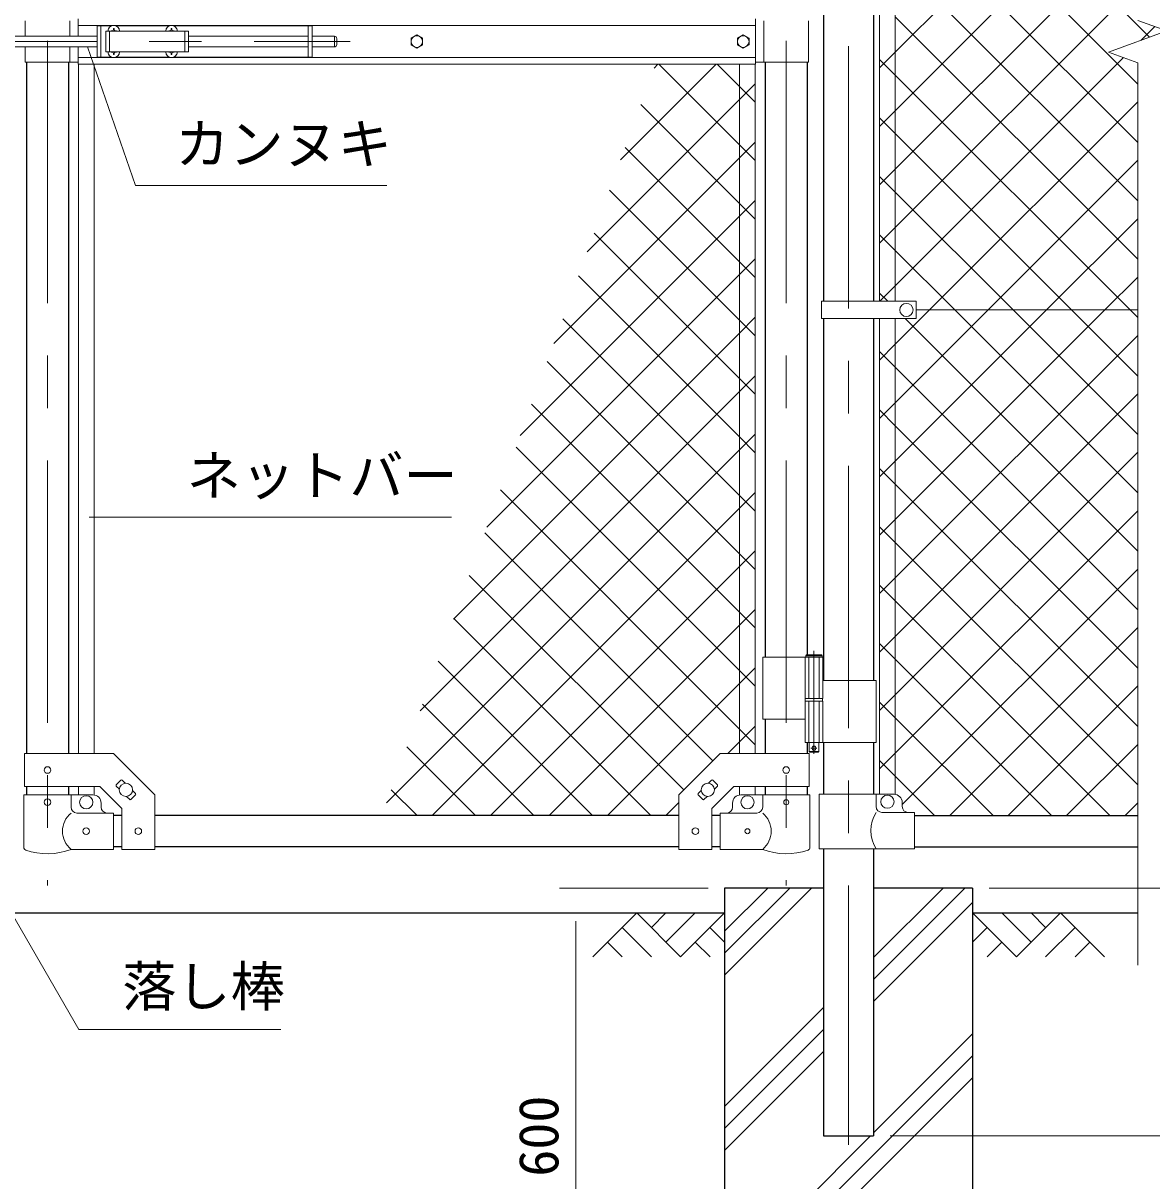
# Model space of a CAD drawing. Units: millimetres, scale not verified. Extents: x -4200 to 4200, y -2970 to 2970.
# Drawn here: x 1243 to 2609, y -893 to 509 of the extents above; entities that cross this region are included whole.
import ezdxf
from ezdxf.enums import TextEntityAlignment as Align

# ---------------------------------------------------------------- set-up
doc = ezdxf.new("R2010")
doc.units = ezdxf.units.MM
doc.header["$LTSCALE"] = 10
doc.linetypes.add('DASHED', pattern=[7.5, 6, -1.5])
doc.linetypes.add('USER1', pattern=[50.8, 31.75, -6.35, 6.35, -6.35])
for name, color, linetype, lineweight in [('0-1_D-STR-TXT', 7, 'Continuous', 13), ('0-2_D-BMK', 2, 'USER1', 13), ('0-3_D-STR1', 1, 'Continuous', 25), ('0-4_D-STR3', 3, 'Continuous', 13), ('0-5_D-DCR-HCH', 7, 'Continuous', 13), ('0-6_D-BGD', 7, 'Continuous', 25), ('0-7_D-STR4', 7, 'Continuous', 25), ('0-8_D-STR-DIM', 7, 'Continuous', 13), ('0-B_D-STR2', 7, 'Continuous', 13)]:
    doc.layers.add(name, color=color, linetype=linetype, lineweight=lineweight)
doc.styles.add('ＭＳ ゴシック', font='')
doc.styles.get('ＭＳ ゴシック').set_extended_font_data('MS Gothic')

msp = doc.modelspace()

# ---------------------------------------------------------------- linework, layer by layer
at = {"layer": '0-1_D-STR-TXT'}
msp.add_line((1761.49, -89.31), (1322.9, -89.31), dxfattribs=at)
for points in [[(1683.01, 311.92), (1379.04, 311.92), (1320.69, 479.95)], [(1554.77, -709.62), (1310.45, -709.62), (1216.78, -547.38)]]:
    msp.add_lwpolyline(points, dxfattribs=at)
at = {"layer": '0-2_D-BMK'}
for p, q in [((1272.39, 1503.1), (1272.39, -535.29)), ((2166.59, 1503.1), (2166.59, -535.29)), ((2241.99, 1496.61), (2241.99, -849.21)), ((1014.52, 486.37), (1638.97, 486.37)), ((2200.15, -251.21), (2200.15, -376.1)), ((2196.52, -369.13), (2203.78, -369.13))]:
    msp.add_line(p, q, dxfattribs=at)
at = {"layer": '0-3_D-STR1'}
for p, q in [((2211.74, 800.87), (2211.74, 171.87)), ((2272.24, 800.87), (2272.24, 171.87)), ((1246.99, 461.37), (1246.99, -375.58)), ((1297.79, 461.37), (1297.79, -375.58)), ((2141.19, 461.37), (2141.19, -259.13)), ((2191.99, 461.37), (2191.99, -256.13)), ((2211.74, 150.87), (2211.74, -287.13)), ((2272.24, 150.87), (2272.24, -287.13)), ((2141.19, -334.13), (2141.19, -375.58)), ((2191.99, -362.13), (2191.99, -375.58)), ((2211.74, -362.13), (2211.74, -424.93)), ((2272.24, -362.13), (2272.24, -424.93)), ((1246.99, -415.58), (1246.99, -425.63)), ((1297.79, -415.58), (1297.79, -425.63)), ((2141.19, -415.58), (2141.19, -425.63)), ((2191.99, -415.58), (2191.99, -425.63)), ((1362.39, -450.63), (1352.39, -450.63)), ((2036.59, -450.63), (1402.39, -450.63)), ((2086.59, -450.63), (2076.59, -450.63)), ((2321.99, -450.63), (2591.99, -450.63)), ((1362.39, -488.63), (1352.39, -488.63)), ((2036.59, -488.63), (1402.39, -488.63)), ((2086.59, -488.63), (2076.59, -488.63)), ((2321.99, -488.63), (2591.99, -488.63)), ((2211.74, -490.93), (2211.74, -838.63)), ((2272.24, -490.93), (2272.24, -838.63)), ((2211.74, -838.63), (2272.24, -838.63))]:
    msp.add_line(p, q, dxfattribs=at)
at = {"layer": '0-4_D-STR3'}
for p, q in [((2279.49, 800.87), (2279.49, 171.87)), ((2298.49, 800.87), (2298.49, 171.87)), ((1245.39, 511.37), (1245.39, 492.87)), ((1299.39, 511.37), (1299.39, 492.87)), ((1309.49, 492.87), (1309.49, 513.87)), ((1309.49, 505.87), (2129.49, 505.87)), ((1332.64, 505.37), (1332.64, 467.37)), ((1332.64, 505.37), (1350.04, 505.37)), ((1337.14, 505.37), (1337.14, 467.37)), ((1355.24, 505.37), (1420.04, 505.37)), ((1425.24, 505.37), (1592.64, 505.37)), ((1588.14, 505.37), (1588.14, 467.37)), ((1592.64, 505.37), (1592.64, 467.37)), ((2129.49, 458.87), (2129.49, 513.87)), ((2139.59, 511.37), (2139.59, 461.37)), ((2193.59, 511.37), (2193.59, 461.37)), ((1151.84, 492.87), (1332.64, 492.87)), ((1343.14, 498.87), (1343.14, 473.87)), ((1343.14, 498.87), (1443.14, 498.87)), ((1350.79, 499.28), (1349.49, 499.26)), ((1349.49, 499.26), (1349.49, 498.87)), ((1352.25, 502.02), (1352.22, 500.72)), ((1352.25, 502.02), (1353.04, 502.02)), ((1353.04, 502.02), (1353.06, 500.72)), ((1420.79, 499.28), (1419.49, 499.26)), ((1419.49, 499.26), (1419.49, 498.87)), ((1422.25, 502.02), (1422.22, 500.72)), ((1422.25, 502.02), (1423.04, 502.02)), ((1423.04, 502.02), (1423.06, 500.72)), ((1424.49, 499.28), (1425.79, 499.26)), ((1425.79, 499.26), (1425.79, 498.87)), ((1443.14, 498.87), (1443.14, 473.87)), ((1443.14, 492.87), (1588.14, 492.87)), ((1592.64, 492.87), (1619.64, 492.87)), ((1619.64, 492.87), (1619.64, 479.87)), ((1151.84, 479.87), (1332.64, 479.87)), ((1245.39, 479.87), (1245.39, 461.37)), ((1299.39, 479.87), (1299.39, 461.37)), ((1309.49, 458.87), (1309.49, 479.87)), ((1443.14, 479.87), (1588.14, 479.87)), ((1592.64, 479.87), (1619.64, 479.87)), ((1622.64, 489.87), (1622.64, 482.87)), ((1309.49, 466.87), (2129.49, 466.87)), ((1332.64, 467.37), (1350.04, 467.37)), ((1343.14, 473.87), (1443.14, 473.87)), ((1349.49, 473.47), (1349.49, 473.87)), ((1350.79, 473.45), (1349.49, 473.47)), ((1352.25, 470.72), (1352.22, 472.01)), ((1352.25, 470.72), (1353.04, 470.72)), ((1353.04, 470.72), (1353.06, 472.01)), ((1354.49, 473.45), (1355.79, 473.47)), ((1355.24, 467.37), (1420.04, 467.37)), ((1355.79, 473.47), (1355.79, 473.87)), ((1419.49, 473.47), (1419.49, 473.87)), ((1420.79, 473.45), (1419.49, 473.47)), ((1422.25, 470.72), (1422.22, 472.01)), ((1422.25, 470.72), (1423.04, 470.72)), ((1423.04, 470.72), (1423.06, 472.01)), ((1424.49, 473.45), (1425.79, 473.47)), ((1425.24, 467.37), (1592.64, 467.37)), ((1425.79, 473.47), (1425.79, 473.87)), ((1245.39, 461.37), (1309.49, 461.37)), ((1309.49, 458.87), (2129.49, 458.87)), ((1309.89, 458.87), (1309.89, -375.58)), ((1328.89, 458.87), (1328.89, -375.58)), ((2110.09, 458.87), (2110.09, -375.58)), ((2129.09, 458.87), (2129.09, -375.58)), ((2193.59, 461.37), (2129.49, 461.37)), ((2209.19, 171.87), (2209.19, 150.87)), ((2209.19, 171.87), (2323.99, 171.87)), ((2323.99, 171.87), (2323.99, 150.87)), ((2591.99, 161.37), (2323.99, 161.37)), ((2209.19, 150.87), (2323.99, 150.87)), ((2279.49, -424.93), (2279.49, 150.87)), ((2298.49, -424.93), (2298.49, 150.87)), ((2138.04, -259.13), (2138.04, -334.13)), ((2138.04, -259.13), (2210.95, -259.13)), ((2189.35, -259.13), (2189.35, -309.13)), ((2210.15, -257.13), (2190.15, -257.13)), ((2191.15, -256.13), (2209.15, -256.13)), ((2210.15, -257.13), (2209.15, -256.13)), ((2210.15, -257.13), (2210.15, -259.13)), ((2210.95, -259.13), (2210.95, -309.13)), ((2210.95, -287.13), (2275.29, -287.13)), ((2275.29, -287.13), (2275.29, -362.13)), ((2189.35, -309.13), (2210.95, -309.13)), ((2189.35, -312.13), (2210.95, -312.13)), ((2189.35, -312.13), (2189.35, -362.13)), ((2189.65, -309.13), (2189.65, -312.13)), ((2189.65, -312.13), (2210.65, -312.13)), ((2210.65, -309.13), (2210.65, -312.13)), ((2210.95, -312.13), (2210.95, -362.13)), ((2138.04, -334.13), (2189.24, -334.13)), ((2189.35, -362.13), (2275.29, -362.13)), ((2194.15, -362.13), (2194.15, -373.13)), ((1244.69, -415.58), (1244.69, -375.58)), ((2195.15, -374.13), (2194.15, -373.13)), ((2194.29, -415.58), (2194.29, -375.58)), ((2195.15, -374.13), (2205.15, -374.13)), ((2205.15, -374.13), (2206.15, -373.13)), ((1244.69, -415.58), (1335.82, -415.58)), ((1309.89, -415.58), (1309.89, -425.63)), ((1328.89, -415.58), (1328.89, -425.63)), ((1335.82, -415.58), (1362.39, -442.15)), ((1355.72, -413.57), (1361.38, -407.92)), ((1355.72, -414.99), (1359.44, -418.7)), ((1362.79, -407.92), (1366.51, -411.63)), ((1375.34, -420.46), (1379.06, -424.18)), ((2063.64, -420.46), (2059.92, -424.18)), ((2076.19, -407.92), (2072.47, -411.63)), ((2103.16, -415.58), (2076.59, -442.15)), ((2083.26, -413.57), (2077.6, -407.92)), ((2083.26, -414.99), (2079.54, -418.7)), ((2194.29, -415.58), (2103.16, -415.58)), ((2110.09, -415.58), (2110.09, -425.63)), ((2129.09, -415.58), (2129.09, -425.63)), ((1243.84, -425.63), (1300.94, -425.63)), ((1243.84, -425.63), (1243.84, -489.33)), ((1300.94, -425.63), (1300.94, -440.63)), ((1300.94, -425.63), (1327.39, -425.63)), ((1368.27, -427.53), (1371.99, -431.25)), ((1373.4, -431.25), (1379.06, -425.59)), ((1402.39, -491.83), (1402.39, -425.58)), ((2036.59, -491.83), (2036.59, -425.58)), ((2065.58, -431.25), (2059.92, -425.59)), ((2070.71, -427.53), (2066.99, -431.25)), ((2138.04, -425.63), (2111.59, -425.63)), ((2195.14, -425.63), (2138.04, -425.63)), ((2138.04, -425.63), (2138.04, -440.63)), ((2195.14, -425.63), (2195.14, -489.33)), ((2206.29, -424.93), (2296.99, -424.93)), ((2206.29, -424.93), (2206.29, -490.93)), ((2275.39, -424.93), (2275.39, -439.93)), ((1352.39, -447.63), (1307.94, -447.63)), ((1337.39, -440.63), (1337.39, -435.63)), ((1352.39, -491.63), (1352.39, -447.63)), ((1362.39, -491.83), (1362.39, -442.15)), ((2076.59, -491.83), (2076.59, -442.15)), ((2086.59, -447.63), (2131.04, -447.63)), ((2086.59, -491.63), (2086.59, -447.63)), ((2101.59, -440.63), (2101.59, -435.63)), ((2282.39, -446.93), (2321.99, -446.93)), ((2306.99, -434.93), (2306.99, -439.93)), ((2321.99, -446.93), (2321.99, -490.93)), ((1352.39, -491.63), (1300.94, -491.63)), ((1362.39, -491.83), (1402.39, -491.83)), ((2076.59, -491.83), (2036.59, -491.83)), ((2086.59, -491.63), (2138.04, -491.63)), ((2206.29, -490.93), (2321.99, -490.93))]:
    msp.add_line(p, q, dxfattribs=at)
at = {"layer": '0-4_D-STR3', "linetype": 'DASHED'}
for p, q in [((1347.64, 498.87), (1347.64, 473.87)), ((1438.64, 498.87), (1438.64, 473.87)), ((2193.85, -259.13), (2193.85, -309.13)), ((2206.45, -259.13), (2206.45, -309.13)), ((2193.85, -312.13), (2193.85, -362.13)), ((2206.45, -312.13), (2206.45, -362.13))]:
    msp.add_line(p, q, dxfattribs=at)
at = {"layer": '0-4_D-STR3'}
for points in [[(1354.49, 499.28), (1355.79, 499.26), (1355.79, 498.87)], [(2191.15, -256.13), (2190.15, -257.13), (2190.15, -259.13)], [(2206.15, -362.13), (2206.15, -373.13), (2194.15, -373.13)], [(1244.69, -375.58), (1352.39, -375.58), (1402.39, -425.58)], [(2194.29, -375.58), (2086.59, -375.58), (2036.59, -425.58)]]:
    msp.add_lwpolyline(points, dxfattribs=at)
for points in [[(1719.49, 494.47), (1712.48, 490.42), (1712.48, 482.32), (1719.49, 478.27), (1726.51, 482.32), (1726.51, 490.42)], [(2114.49, 494.47), (2107.48, 490.42), (2107.48, 482.32), (2114.49, 478.27), (2121.51, 482.32), (2121.51, 490.42)]]:
    msp.add_lwpolyline(points, close=True, dxfattribs=at)
for centre, radius in [((1719.49, 486.37), 7.03), ((2114.49, 486.37), 7.03), ((2311.99, 161.37), 8), ((2200.15, -369.13), 2.5), ((1272.39, -395.58), 4), ((2166.59, -395.58), 4), ((1367.39, -419.58), 8), ((2071.59, -419.58), 8), ((1272.39, -434.63), 4), ((1319.39, -434.63), 8), ((2119.59, -434.63), 8), ((2166.59, -434.63), 3), ((2288.99, -433.93), 8), ((1319.39, -469.63), 4), ((1382.39, -469.58), 4), ((2056.59, -469.58), 4), ((2119.59, -469.63), 3)]:
    msp.add_circle(centre, radius, dxfattribs=at)
for centre, radius, start, end in [((1352.64, 498.87), 7, 0, 180), ((1422.64, 498.87), 7, 0, 180), ((1350.74, 500.77), 1.49, 270, 0), ((1354.55, 500.77), 1.49, 180, 270), ((1420.74, 500.77), 1.49, 270, 0), ((1424.55, 500.77), 1.49, 180, 270), ((1619.64, 489.87), 3, 0, 90), ((1619.64, 482.87), 3, 270, 0), ((1352.64, 473.87), 7, 180, 0), ((1350.74, 471.96), 1.49, 0, 90), ((1354.55, 471.96), 1.49, 90, 180), ((1422.64, 473.87), 7, 180, 0), ((1420.74, 471.96), 1.49, 0, 90), ((1424.55, 471.96), 1.49, 90, 180), ((1356.43, -414.28), 1, 135, 225), ((1362.09, -408.62), 1, 45, 135), ((2076.89, -408.62), 1, 45, 135), ((2082.55, -414.28), 1, 315, 45), ((1327.39, -435.63), 10, 0, 90), ((1372.69, -430.54), 1, 225, 315), ((1378.35, -424.89), 1, 315, 45), ((2060.63, -424.89), 1, 135, 225), ((2066.29, -430.54), 1, 225, 315), ((2111.59, -435.63), 10, 90, 180), ((2296.99, -434.93), 10, 0, 90), ((1319.14, -469.63), 28.55, 129.59418, 230.40582), ((1307.94, -440.63), 7, 180, 270), ((1344.39, -440.63), 7, 180, 270), ((2094.59, -440.63), 7, 270, 0), ((2131.04, -440.63), 7, 270, 0), ((2119.84, -469.63), 28.55, 309.59418, 50.40582), ((2309.61, -468.93), 40.68, 147.25964, 212.74036), ((2282.39, -439.93), 7, 180, 270), ((2313.99, -439.93), 7, 180, 270), ((1247.14, -489.33), 3.3, 180, 250.77949), ((2191.84, -489.33), 3.3, 289.22051, 0), ((1272.39, -416.9), 80, 250.77949, 290.9084), ((2166.59, -416.9), 80, 249.0916, 289.22051)]:
    msp.add_arc(centre, radius, start, end, dxfattribs=at)
at = {"layer": '0-5_D-DCR-HCH'}
for p, q in [((2091.99, -643.89), (2197.25, -538.63)), ((2091.99, -617.37), (2170.73, -538.63)), ((2091.99, -590.86), (2144.21, -538.63)), ((2272.24, -649.25), (2382.86, -538.63)), ((2272.24, -622.74), (2356.35, -538.63)), ((2272.24, -675.77), (2391.99, -556.02)), ((1985.57, -568.63), (1932.36, -621.84)), ((1985.57, -568.63), (2038.78, -621.84)), ((2003.3, -586.37), (2021.04, -568.63)), ((2021.04, -604.11), (2056.52, -568.63)), ((2038.78, -621.84), (2091.99, -568.63)), ((2445.2, -621.84), (2391.99, -568.63)), ((2462.94, -604.11), (2427.47, -568.63)), ((2498.42, -568.63), (2445.2, -621.84)), ((2480.77, -586.46), (2462.94, -568.63)), ((2498.42, -568.63), (2551.63, -621.84)), ((1967.83, -586.37), (2003.47, -621.84)), ((2074.25, -586.37), (2091.99, -604.03)), ((2409.73, -586.37), (2391.99, -604.03)), ((2516.15, -586.37), (2480.52, -621.84)), ((1950.09, -604.11), (1967.91, -621.84)), ((2056.52, -604.11), (2074.34, -621.84)), ((2427.47, -604.11), (2409.65, -621.84)), ((2533.89, -604.11), (2516.07, -621.84)), ((2091.99, -802.99), (2211.74, -683.24)), ((2091.99, -829.5), (2211.74, -709.75)), ((2272.24, -834.87), (2391.99, -715.12)), ((2091.99, -856.02), (2211.74, -736.27)), ((2091.99, -1041.64), (2391.99, -741.64)), ((2091.99, -1068.15), (2391.99, -768.15)), ((2091.99, -1015.12), (2268.48, -838.63))]:
    msp.add_line(p, q, dxfattribs=at)
at = {"layer": '0-6_D-BGD'}
for p, q in [((391.99, -568.63), (2091.99, -568.63)), ((2391.99, -568.63), (2591.99, -568.63))]:
    msp.add_line(p, q, dxfattribs=at)
at = {"layer": '0-7_D-STR4'}
for p, q in [((2091.99, -538.63), (2091.99, -1138.63)), ((2211.74, -538.63), (2091.99, -538.63)), ((2391.99, -538.63), (2272.24, -538.63)), ((2391.99, -538.63), (2391.99, -1138.63))]:
    msp.add_line(p, q, dxfattribs=at)
at = {"layer": '0-8_D-STR-DIM'}
for p, q in [((2627.23, 499.19), (2591.99, 512.02)), ((2556.75, 473.54), (2627.23, 499.19)), ((2591.99, 460.72), (2556.75, 473.54)), ((2591.99, -631.63), (2591.99, 460.72)), ((2071.99, -538.63), (1891.99, -538.63)), ((2411.99, -538.63), (2911.99, -538.63)), ((2411.99, -538.63), (3031.99, -538.63)), ((2411.99, -538.63), (3031.99, -538.63)), ((1911.99, -578.63), (1911.99, -1098.63)), ((2292.24, -838.63), (3151.99, -838.63)), ((2292.24, -838.63), (3031.99, -838.63))]:
    msp.add_line(p, q, dxfattribs=at)
at = {"layer": '0-B_D-STR2'}
for p, q in [((2298.49, 473.36), (2591.99, 766.86)), ((2591.99, 434.92), (2298.49, 728.42)), ((2298.49, 402.65), (2591.99, 696.15)), ((2591.99, 364.21), (2298.49, 657.71)), ((2298.49, 331.94), (2591.99, 625.44)), ((2591.99, 293.5), (2298.49, 587)), ((2298.49, 261.23), (2591.99, 554.73)), ((2591.99, 222.78), (2298.49, 516.28)), ((2595.68, 487.71), (2612.52, 504.55)), ((2279.49, 454.36), (2298.49, 473.36)), ((2298.49, 445.57), (2279.49, 464.57)), ((1966.13, 343.08), (2081.91, 458.87)), ((2006.59, 454.26), (2011.2, 458.87)), ((2110.09, 361.18), (2012.4, 458.87)), ((2110.09, 431.89), (2083.12, 458.87)), ((2110.09, 416.33), (2129.09, 435.33)), ((2582.7, 161.37), (2298.49, 445.57)), ((2129.09, 412.89), (2110.09, 431.89)), ((1925.66, 231.91), (2110.09, 416.33)), ((2110.09, 290.47), (1990.5, 410.06)), ((2340.05, 161.37), (2591.99, 413.31)), ((2279.49, 383.65), (2298.49, 402.65)), ((2298.49, 374.86), (2279.49, 393.86)), ((2110.09, 345.62), (2129.09, 364.62)), ((2511.99, 161.37), (2298.49, 374.86)), ((2110.09, 219.76), (1971.64, 358.21)), ((2129.09, 342.18), (2110.09, 361.18)), ((1885.2, 120.73), (2110.09, 345.62)), ((2410.76, 161.37), (2591.99, 342.6)), ((2279.49, 312.94), (2298.49, 331.94)), ((2298.49, 304.15), (2279.49, 323.15)), ((2110.09, 149.05), (1952.77, 306.37)), ((2441.28, 161.37), (2298.49, 304.15)), ((2110.09, 274.91), (2129.09, 293.91)), ((2129.09, 271.47), (2110.09, 290.47)), ((1844.73, 9.56), (2110.09, 274.91)), ((2481.47, 161.37), (2591.99, 271.89)), ((2110.09, 78.34), (1933.9, 254.53)), ((2279.49, 242.23), (2298.49, 261.23)), ((2298.49, 233.44), (2279.49, 252.44)), ((2370.57, 161.37), (2298.49, 233.44)), ((2110.09, 204.2), (2129.09, 223.2)), ((2129.09, 200.76), (2110.09, 219.76)), ((1804.27, -101.62), (2110.09, 204.2)), ((2110.09, 7.63), (1915.03, 202.69)), ((2552.18, 161.37), (2591.99, 201.18)), ((2289.36, 171.87), (2279.49, 181.73)), ((2298.49, 119.81), (2340.05, 161.37)), ((2298.49, 49.1), (2410.76, 161.37)), ((2298.49, -21.61), (2481.47, 161.37)), ((2298.49, -92.32), (2552.18, 161.37)), ((2591.99, -60.06), (2370.57, 161.37)), ((2591.99, 10.65), (2441.28, 161.37)), ((2591.99, 81.36), (2511.99, 161.37)), ((2591.99, 152.07), (2582.7, 161.37)), ((2110.09, -63.08), (1896.16, 150.85)), ((2110.09, 133.49), (2129.09, 152.49)), ((2129.09, 130.05), (2110.09, 149.05)), ((2591.99, -130.77), (2310.36, 150.87)), ((1763.81, -212.79), (2110.09, 133.49)), ((2298.49, -163.03), (2591.99, 130.47)), ((2279.49, 100.81), (2298.49, 119.81)), ((2110.09, -133.79), (1877.29, 99.01)), ((2298.49, 92.02), (2279.49, 111.02)), ((2591.99, -201.48), (2298.49, 92.02)), ((2110.09, 62.78), (2129.09, 81.78)), ((2129.09, 59.34), (2110.09, 78.34)), ((1723.34, -323.97), (2110.09, 62.78)), ((2298.49, -233.75), (2591.99, 59.75)), ((2110.09, -204.5), (1858.42, 47.16)), ((2279.49, 30.1), (2298.49, 49.1)), ((2298.49, 21.31), (2279.49, 40.31)), ((2591.99, -272.19), (2298.49, 21.31)), ((2110.09, -7.93), (2129.09, 11.07)), ((2129.09, -11.37), (2110.09, 7.63)), ((1682.88, -435.15), (2110.09, -7.93)), ((2110.09, -275.22), (1839.55, -4.68)), ((2298.49, -304.46), (2591.99, -10.96)), ((2279.49, -40.61), (2298.49, -21.61)), ((2298.49, -49.4), (2279.49, -30.4)), ((2591.99, -342.9), (2298.49, -49.4)), ((2110.09, -345.93), (1820.68, -56.52)), ((2110.09, -78.64), (2129.09, -59.64)), ((2129.09, -82.08), (2110.09, -63.08)), ((1738.1, -450.63), (2110.09, -78.64)), ((2298.49, -375.17), (2591.99, -81.67)), ((2279.49, -111.32), (2298.49, -92.32)), ((2077.81, -384.36), (1801.82, -108.36)), ((2298.49, -120.11), (2279.49, -101.11)), ((2591.99, -413.61), (2298.49, -120.11)), ((2110.09, -149.35), (2129.09, -130.35)), ((2129.09, -152.79), (2110.09, -133.79)), ((1808.81, -450.63), (2110.09, -149.35)), ((2306.99, -437.38), (2591.99, -152.38)), ((2042.46, -419.72), (1782.95, -160.2)), ((2279.49, -182.03), (2298.49, -163.03)), ((2298.49, -190.82), (2279.49, -171.82)), ((2558.3, -450.63), (2298.49, -190.82)), ((2110.09, -220.06), (2129.09, -201.06)), ((2129.09, -223.5), (2110.09, -204.5)), ((2002.67, -450.63), (1764.08, -212.05)), ((1879.52, -450.63), (2110.09, -220.06)), ((2364.45, -450.63), (2591.99, -223.09)), ((2279.49, -252.75), (2298.49, -233.75)), ((2298.49, -261.53), (2279.49, -242.53)), ((1931.96, -450.63), (1745.21, -263.89)), ((2487.59, -450.63), (2298.49, -261.53)), ((2110.09, -290.77), (2129.09, -271.77)), ((2129.09, -294.22), (2110.09, -275.22)), ((1950.23, -450.63), (2110.09, -290.77)), ((2435.16, -450.63), (2591.99, -293.8)), ((2279.49, -323.46), (2298.49, -304.46)), ((1861.24, -450.63), (1726.34, -315.73)), ((2298.49, -332.24), (2279.49, -313.24)), ((2416.88, -450.63), (2298.49, -332.24)), ((2129.09, -364.93), (2110.09, -345.93)), ((1790.53, -450.63), (1707.47, -367.57)), ((2279.49, -394.17), (2298.49, -375.17)), ((2505.87, -450.63), (2591.99, -364.51)), ((2298.49, -402.95), (2279.49, -383.95)), ((2346.17, -450.63), (2298.49, -402.95)), ((1719.82, -450.63), (1688.6, -419.41)), ((2020.94, -450.63), (2036.59, -434.98)), ((2576.58, -450.63), (2591.99, -435.22))]:
    msp.add_line(p, q, dxfattribs=at)
for points in [[(2606.11, 491.51), (2298.49, 799.13), (2296.75, 800.87)], [(2279.84, 171.87), (2298.49, 190.52), (2574.91, 466.93)], [(2095.99, -375.58), (2110.09, -361.48), (2129.09, -342.48)]]:
    msp.add_lwpolyline(points, dxfattribs=at)

# ---------------------------------------------------------------- texts
at = {"layer": '0-1_D-STR-TXT', "style": 'ＭＳ ゴシック'}
for s, p in [('カンヌキ', (1426.92, 324)), ('ネットバー', (1440.93, -77.36)), ('落し棒', (1362.89, -695.89))]:
    msp.add_text(s, height=48.09, dxfattribs=at).set_placement(p, align=Align.BOTTOM_LEFT)
at = {"layer": '0-8_D-STR-DIM', "style": 'ＭＳ ゴシック'}
msp.add_text('600', height=48.09, rotation=90, dxfattribs=at).set_placement((1905.24, -887.88), align=Align.BOTTOM_LEFT)

doc.saveas('drawing.dxf')
